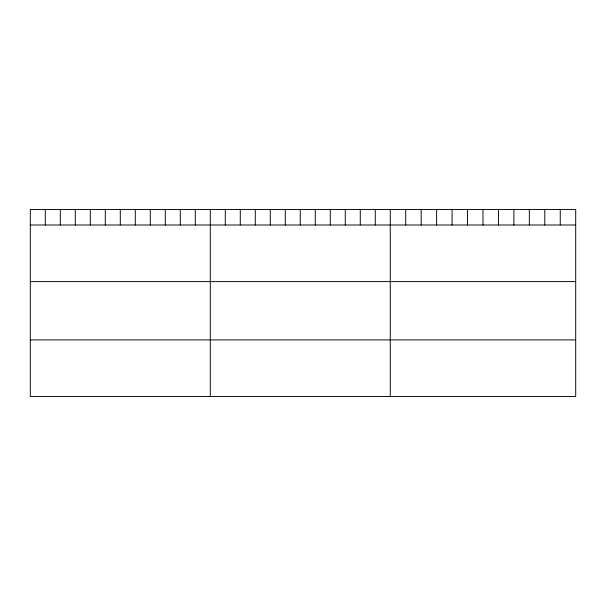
<?xml version="1.0" encoding="UTF-8"?>
<svg xmlns="http://www.w3.org/2000/svg" width="606" height="606" viewBox="0 0 606 606"><rect width="100%" height="100%" fill="white"/><g stroke="black" fill="none" stroke-linecap="round" stroke-linejoin="round"><path stroke-width="0.91" d="M30.3 225L575.7 225M30.3 281.593L575.7 281.593M30.3 339.898L575.7 339.898M560.247 209.517L560.247 225M544.794 209.517L544.794 225M529.341 209.517L529.341 225M513.888 209.517L513.888 225M498.435 209.517L498.435 225M482.982 209.517L482.982 225M467.529 209.517L467.529 225M452.076 209.517L452.076 225M436.623 209.517L436.623 225M421.17 209.517L421.17 225M405.717 209.517L405.717 225M390.264 209.517L390.264 396.483M375.265 209.517L375.265 225M360.267 209.517L360.267 225M345.268 209.517L345.268 225M330.27 209.517L330.27 225M315.271 209.517L315.271 225M300.273 209.517L300.273 225M285.274 209.517L285.274 225M270.276 209.517L270.276 225M255.277 209.517L255.277 225M240.279 209.517L240.279 225M225.28 209.517L225.28 225M210.282 209.517L210.282 396.483M195.284 209.517L195.284 225M180.285 209.517L180.285 225M165.286 209.517L165.286 225M150.288 209.517L150.288 225M135.289 209.517L135.289 225M120.291 209.517L120.291 225M105.292 209.517L105.292 225M90.294 209.517L90.294 225M75.296 209.517L75.296 225M60.297 209.517L60.297 225M45.298 209.517L45.298 225M575.7 209.517L30.3 209.517L30.3 396.483L575.7 396.483L575.7 209.517"/></g></svg>
